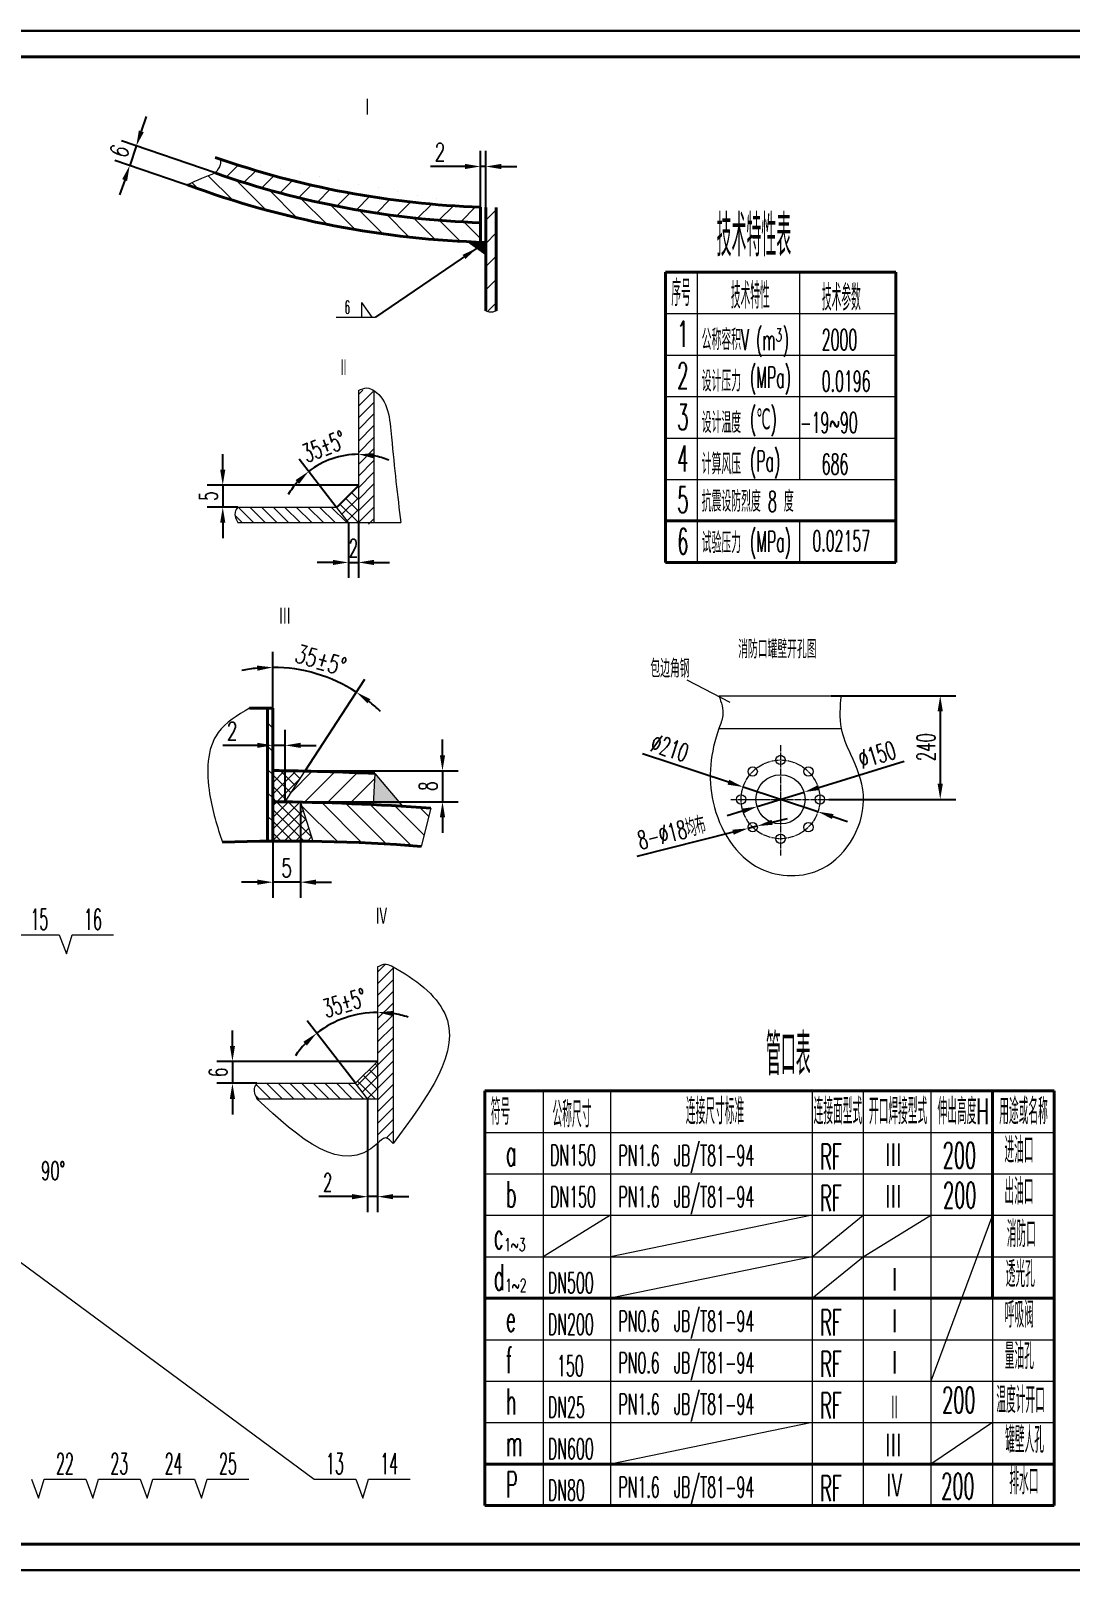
# Model space of a CAD drawing. Header units: millimetres. Extents: x 0 to 589, y 0 to 297.
# Drawn here: x 200.6 to 401.1, y 0 to 297 of the extents above; entities that cross this region are included whole.
import ezdxf
from ezdxf.enums import TextEntityAlignment as Align

# ---------------------------------------------------------------- set-up
doc = ezdxf.new("R2010")
doc.units = ezdxf.units.MM
doc.linetypes.add('CENTER', pattern=[1.5, 1.25, -0.1, 0.05, -0.1])
for name, color, linetype, lineweight in [('CEN', 3, 'CENTER', 15), ('CUT', 1, 'Continuous', 15), ('DIM', 4, 'Continuous', 18), ('PART', 7, 'Continuous', 40), ('尺寸线', 4, 'Continuous', 18), ('粗实线', 7, 'Continuous', 40)]:
    doc.layers.add(name, color=color, linetype=linetype, lineweight=lineweight)
doc.layers.add('TXT', color=1, linetype='Continuous')
doc.styles.add('HZ', font='romans.shx', dxfattribs={"width": 0.6, "bigfont": 'gbcbig.shx'})
doc.styles.add('ROMANS', font='romans', dxfattribs={"width": 0.7})
doc.styles.get("Standard").update_dxf_attribs({"font": 'txt', "bigfont": 'gbcbig.shx'})
doc.dimstyles.new('hz', dxfattribs={"dimtxt": 3.5, "dimasz": 3, "dimexe": 3, "dimexo": 0, "dimgap": 1, "dimtad": 1, "dimdec": 4, "dimzin": 0, "dimdsep": 46, "dimtxsty": 'ROMANS', "dimcen": 0, "dimadec": 0, "dimazin": 0, "dimtfac": 1, "dimtdec": 4, "dimtmove": 0, "dimatfit": 0, "dimfxl": 0, "dimtolj": 1, "dimtzin": 0, "dimarcsym": 0})

# ---------------------------------------------------------------- blocks, each defined once
blk = doc.blocks.new('*D1')
at = {"layer": 'Defpoints', "color": 0, "lineweight": 15}
for p in [(252.93, 173.64), (247.28, 166.29), (253.54, 154.22), (249.68, 148.27), (247.28, 140.77)]:
    blk.add_point(p, dxfattribs=at)
at = {"layer": 'DIM', "color": 0, "lineweight": -2}
for p, q in [((247.28, 166.29), (247.28, 177.18)), ((253.54, 154.22), (265.04, 171.92))]:
    blk.add_line(p, q, dxfattribs=at)
for start, end in [(95.8075, 101.6149), (56.9988, 90), (45.3839, 51.1913)]:
    blk.add_arc((247.28, 144.57), 29.61, start, end, dxfattribs=at)
at = {"layer": 'DIM', "color": 0, "lineweight": 15}
for points in [[(244.25, 174.53), (244.3, 173.53), (247.28, 174.18)], [(265.54, 167.24), (266.13, 168.05), (263.4, 169.41)]]:
    blk.add_solid(points, dxfattribs=at)
at = {"layer": 'DIM', "color": 0, "lineweight": 15, "insert": (256.55, 175.58), "char_height": 3.5, "attachment_point": 5, "rotation": 343.341, "style": 'ROMANS'}
blk.add_mtext('\\A1;35%%P5%%d', dxfattribs=at)
blk = doc.blocks.new('*D2')
at = {"layer": 'Defpoints', "color": 0, "lineweight": 15}
for p in [(247.28, 159.14), (247.28, 148.27), (249.68, 148.27)]:
    blk.add_point(p, dxfattribs=at)
at = {"layer": 'DIM', "color": 0, "lineweight": -2}
for p, q in [((247.28, 148.27), (247.28, 162.14)), ((249.68, 148.27), (249.68, 162.14)), ((244.28, 159.14), (237.64, 159.14)), ((249.68, 159.14), (247.28, 159.14)), ((252.68, 159.14), (255.68, 159.14))]:
    blk.add_line(p, q, dxfattribs=at)
at = {"layer": 'DIM', "color": 0, "lineweight": 15}
for points in [[(244.28, 159.64), (244.28, 158.64), (247.28, 159.14)], [(252.68, 159.64), (252.68, 158.64), (249.68, 159.14)]]:
    blk.add_solid(points, dxfattribs=at)
at = {"layer": 'DIM', "color": 0, "lineweight": 15, "insert": (239.46, 161.89), "char_height": 3.5, "attachment_point": 5, "style": 'ROMANS'}
blk.add_mtext('\\A1;2', dxfattribs=at)
blk = doc.blocks.new('*D3')
at = {"layer": 'Defpoints', "color": 0, "lineweight": 15}
for p in [(252.64, 148.19), (247.28, 140.77), (247.28, 132.74)]:
    blk.add_point(p, dxfattribs=at)
at = {"layer": 'DIM', "color": 0, "lineweight": -2}
for p, q in [((252.64, 148.19), (252.64, 129.74)), ((247.28, 140.77), (247.28, 129.74)), ((244.28, 132.74), (241.28, 132.74)), ((252.64, 132.74), (247.28, 132.74)), ((255.64, 132.74), (258.64, 132.74))]:
    blk.add_line(p, q, dxfattribs=at)
at = {"layer": 'DIM', "color": 0, "lineweight": 15}
for points in [[(244.28, 133.24), (244.28, 132.24), (247.28, 132.74)], [(255.64, 133.24), (255.64, 132.24), (252.64, 132.74)]]:
    blk.add_solid(points, dxfattribs=at)
at = {"layer": 'DIM', "color": 0, "lineweight": 15, "insert": (249.96, 135.49), "char_height": 3.5, "attachment_point": 5, "style": 'ROMANS'}
blk.add_mtext('\\A1;5', dxfattribs=at)
blk = doc.blocks.new('*D4')
at = {"layer": 'Defpoints', "color": 0, "lineweight": 15}
for p in [(288.37, 270.82), (287.37, 262.97), (288.37, 262.97)]:
    blk.add_point(p, dxfattribs=at)
at = {"layer": 'DIM', "color": 0, "lineweight": -2}
for p, q in [((287.37, 262.97), (287.37, 273.82)), ((288.37, 262.97), (288.37, 273.82)), ((284.37, 270.82), (277.74, 270.82)), ((288.37, 270.82), (287.37, 270.82)), ((291.37, 270.82), (294.37, 270.82))]:
    blk.add_line(p, q, dxfattribs=at)
at = {"layer": 'DIM', "color": 0, "lineweight": 15}
for points in [[(284.37, 271.32), (284.37, 270.32), (287.37, 270.82)], [(291.37, 271.32), (291.37, 270.32), (288.37, 270.82)]]:
    blk.add_solid(points, dxfattribs=at)
at = {"layer": 'DIM', "color": 0, "lineweight": 15, "insert": (279.55, 273.57), "char_height": 3.5, "attachment_point": 5, "style": 'ROMANS'}
blk.add_mtext('\\A1;2', dxfattribs=at)
blk = doc.blocks.new('*D5')
at = {"layer": 'Defpoints', "color": 0, "lineweight": 15}
for p in [(219.69, 271.03), (236.17, 269.57), (234.89, 265.83)]:
    blk.add_point(p, dxfattribs=at)
at = {"layer": 'DIM', "color": 0, "lineweight": -2}
for p, q in [((221.94, 277.61), (222.91, 280.45)), ((236.17, 269.57), (218.13, 275.74)), ((220.96, 274.77), (219.69, 271.03)), ((234.89, 265.83), (216.85, 272)), ((218.72, 268.2), (217.75, 265.36))]:
    blk.add_line(p, q, dxfattribs=at)
at = {"layer": 'DIM', "color": 0, "lineweight": 15}
for points in [[(221.46, 277.77), (222.41, 277.44), (220.96, 274.77)], [(218.24, 268.36), (219.19, 268.03), (219.69, 271.03)]]:
    blk.add_solid(points, dxfattribs=at)
at = {"layer": 'DIM', "color": 0, "lineweight": 15, "insert": (217.72, 273.79), "char_height": 3.5, "attachment_point": 5, "rotation": 71.1135, "style": 'ROMANS'}
blk.add_mtext('\\A1;6', dxfattribs=at)
blk = doc.blocks.new('*D6')
at = {"layer": 'Defpoints', "color": 0, "lineweight": 15}
for p in [(249.68, 154.24), (249.68, 148.27), (280.03, 148.27)]:
    blk.add_point(p, dxfattribs=at)
at = {"layer": 'DIM', "color": 0, "lineweight": -2}
for p, q in [((280.03, 157.24), (280.03, 160.24)), ((249.68, 154.24), (283.03, 154.24)), ((280.03, 154.24), (280.03, 148.27)), ((249.68, 148.27), (283.03, 148.27)), ((280.03, 145.27), (280.03, 142.27))]:
    blk.add_line(p, q, dxfattribs=at)
at = {"layer": 'DIM', "color": 0, "lineweight": 15}
for points in [[(279.53, 157.24), (280.53, 157.24), (280.03, 154.24)], [(279.53, 145.27), (280.53, 145.27), (280.03, 148.27)]]:
    blk.add_solid(points, dxfattribs=at)
at = {"layer": 'DIM', "color": 0, "lineweight": 15, "insert": (277.28, 151.26), "char_height": 3.5, "attachment_point": 5, "rotation": 90, "style": 'HZ'}
blk.add_mtext('\\A1;8', dxfattribs=at)
blk = doc.blocks.new('*D7')
at = {"layer": 'Defpoints', "color": 0, "lineweight": 15}
for p in [(261.88, 202.11), (263.81, 202.11), (263.81, 194.43)]:
    blk.add_point(p, dxfattribs=at)
at = {"layer": 'DIM', "color": 0, "lineweight": -2}
for p, q in [((261.88, 202.11), (261.88, 191.43)), ((263.81, 202.11), (263.81, 191.43)), ((258.88, 194.43), (255.88, 194.43)), ((261.88, 194.43), (263.81, 194.43)), ((266.81, 194.43), (269.81, 194.43))]:
    blk.add_line(p, q, dxfattribs=at)
at = {"layer": 'DIM', "color": 0, "lineweight": 15}
for points in [[(258.88, 194.93), (258.88, 193.93), (261.88, 194.43)], [(266.81, 194.93), (266.81, 193.93), (263.81, 194.43)]]:
    blk.add_solid(points, dxfattribs=at)
at = {"layer": 'DIM', "color": 0, "lineweight": 15, "insert": (262.85, 197.18), "char_height": 3.5, "attachment_point": 5, "style": 'HZ'}
blk.add_mtext('\\A1;2', dxfattribs=at)
blk = doc.blocks.new('*D8')
at = {"layer": 'Defpoints', "color": 0, "lineweight": 15}
for p in [(263.81, 209.31), (237.64, 205.11), (240.55, 205.11)]:
    blk.add_point(p, dxfattribs=at)
at = {"layer": 'DIM', "color": 0, "lineweight": -2}
for p, q in [((237.64, 212.31), (237.64, 215.31)), ((263.81, 209.31), (234.64, 209.31)), ((237.64, 209.31), (237.64, 205.11)), ((240.55, 205.11), (234.64, 205.11)), ((237.64, 202.11), (237.64, 199.11))]:
    blk.add_line(p, q, dxfattribs=at)
at = {"layer": 'DIM', "color": 0, "lineweight": 15}
for points in [[(237.14, 212.31), (238.14, 212.31), (237.64, 209.31)], [(237.14, 202.11), (238.14, 202.11), (237.64, 205.11)]]:
    blk.add_solid(points, dxfattribs=at)
at = {"layer": 'DIM', "color": 0, "lineweight": 15, "insert": (234.89, 207.21), "char_height": 3.5, "attachment_point": 5, "rotation": 90, "style": 'HZ'}
blk.add_mtext('\\A1;5', dxfattribs=at)
blk = doc.blocks.new('*D9')
at = {"layer": 'Defpoints', "color": 0, "lineweight": 15}
for p in [(263.81, 227.59), (260.4, 214.91), (259.55, 205.11), (261.88, 202.11), (263.81, 202.11)]:
    blk.add_point(p, dxfattribs=at)
at = {"layer": 'DIM', "color": 0, "lineweight": -2}
blk.add_line((259.55, 205.11), (252.37, 214.37), dxfattribs=at)
for start, end in [(90, 127.8042), (68.0289, 79.0145), (138.7898, 149.7753)]:
    blk.add_arc((263.81, 199.62), 15.67, start, end, dxfattribs=at)
at = {"layer": 'DIM', "color": 0, "lineweight": 15}
for points in [[(266.75, 214.51), (266.85, 215.5), (263.81, 215.29)], [(251.68, 210.31), (252.37, 209.58), (254.21, 212)]]:
    blk.add_solid(points, dxfattribs=at)
at = {"layer": 'DIM', "color": 0, "lineweight": 15, "insert": (257.16, 216.8), "char_height": 3.5, "attachment_point": 5, "rotation": 21.1768, "style": 'HZ'}
blk.add_mtext('\\A1;35%%P5%%D', dxfattribs=at)
blk = doc.blocks.new('*D10')
at = {"layer": 'Defpoints', "color": 0, "lineweight": 15}
for p in [(265.58, 90.94), (267.51, 82.33), (267.51, 72.07)]:
    blk.add_point(p, dxfattribs=at)
at = {"layer": 'DIM', "color": 0, "lineweight": -2}
for p, q in [((265.58, 90.94), (265.58, 69.07)), ((267.51, 82.33), (267.51, 69.07)), ((262.58, 72.07), (256.18, 72.07)), ((267.51, 72.07), (265.58, 72.07)), ((270.51, 72.07), (273.51, 72.07))]:
    blk.add_line(p, q, dxfattribs=at)
at = {"layer": 'DIM', "color": 0, "lineweight": 15}
for points in [[(262.58, 72.57), (262.58, 71.57), (265.58, 72.07)], [(270.51, 72.57), (270.51, 71.57), (267.51, 72.07)]]:
    blk.add_solid(points, dxfattribs=at)
at = {"layer": 'DIM', "color": 0, "lineweight": 15, "insert": (257.88, 74.82), "char_height": 3.5, "attachment_point": 5, "style": 'HZ'}
blk.add_mtext('\\A1;2', dxfattribs=at)
blk = doc.blocks.new('*D11')
at = {"layer": 'Defpoints', "color": 0, "lineweight": 15}
for p in [(267.51, 98.15), (239.51, 93.94), (244.24, 93.94)]:
    blk.add_point(p, dxfattribs=at)
at = {"layer": 'DIM', "color": 0, "lineweight": -2}
for p, q in [((239.51, 101.15), (239.51, 104.15)), ((267.51, 98.15), (236.51, 98.15)), ((239.51, 98.15), (239.51, 93.94)), ((244.24, 93.94), (236.51, 93.94)), ((239.51, 90.94), (239.51, 87.94))]:
    blk.add_line(p, q, dxfattribs=at)
at = {"layer": 'DIM', "color": 0, "lineweight": 15}
for points in [[(239.01, 101.15), (240.01, 101.15), (239.51, 98.15)], [(239.01, 90.94), (240.01, 90.94), (239.51, 93.94)]]:
    blk.add_solid(points, dxfattribs=at)
at = {"layer": 'DIM', "color": 0, "lineweight": 15, "insert": (236.76, 96.05), "char_height": 3.5, "attachment_point": 5, "rotation": 90, "style": 'HZ'}
blk.add_mtext('\\A1;6', dxfattribs=at)
blk = doc.blocks.new('*D12')
at = {"layer": 'Defpoints', "color": 0, "lineweight": 15}
for p in [(267.51, 116.42), (259.34, 105.81), (263.25, 93.94), (265.58, 90.94), (267.51, 82.33)]:
    blk.add_point(p, dxfattribs=at)
at = {"layer": 'DIM', "color": 0, "lineweight": -2}
blk.add_line((263.25, 93.94), (253.91, 105.98), dxfattribs=at)
for start, end in [(90, 127.8042), (72.0569, 81.0284), (136.7758, 145.7473)]:
    blk.add_arc((267.51, 88.45), 19.18, start, end, dxfattribs=at)
at = {"layer": 'DIM', "color": 0, "lineweight": 15}
for points in [[(270.46, 106.9), (270.54, 107.9), (267.51, 107.63)], [(253.2, 101.96), (253.87, 101.22), (255.75, 103.61)]]:
    blk.add_solid(points, dxfattribs=at)
at = {"layer": 'DIM', "color": 0, "lineweight": 15, "insert": (261.13, 109.44), "char_height": 3.5, "attachment_point": 5, "rotation": 16.8937, "style": 'HZ'}
blk.add_mtext('\\A1;35%%P5%%D', dxfattribs=at)
blk = doc.blocks.new('*D13')
at = {"layer": 'Defpoints', "color": 0, "lineweight": 15}
for p in [(338.03, 151.1), (352.46, 146.34)]:
    blk.add_point(p, dxfattribs=at)
at = {"layer": 'DIM', "color": 0, "lineweight": -2}
for p, q in [((335.18, 152.04), (318.6, 157.5)), ((352.46, 146.34), (338.03, 151.1)), ((355.31, 145.4), (358.16, 144.46))]:
    blk.add_line(p, q, dxfattribs=at)
at = {"layer": 'DIM', "color": 0, "lineweight": 15}
for points in [[(335.33, 152.51), (335.02, 151.56), (338.03, 151.1)], [(355.47, 145.88), (355.16, 144.93), (352.46, 146.34)]]:
    blk.add_solid(points, dxfattribs=at)
at = {"layer": 'DIM', "color": 0, "lineweight": 15, "insert": (323.87, 158.66), "char_height": 3.5, "attachment_point": 5, "rotation": 341.7629, "style": 'HZ'}
blk.add_mtext('\\A1;%%C210', dxfattribs=at)
blk = doc.blocks.new('*D14')
at = {"layer": 'Defpoints', "color": 0, "lineweight": 15}
for p in [(339, 143.12), (340.74, 143.56)]:
    blk.add_point(p, dxfattribs=at)
at = {"layer": 'DIM', "color": 0, "lineweight": -2}
for p, q in [((340.74, 143.56), (339, 143.12)), ((343.65, 144.3), (346.56, 145.04)), ((336.09, 142.39), (317.55, 137.7))]:
    blk.add_line(p, q, dxfattribs=at)
at = {"layer": 'DIM', "color": 0, "lineweight": 15}
for points in [[(335.97, 142.87), (336.21, 141.9), (339, 143.12)], [(343.53, 144.78), (343.77, 143.82), (340.74, 143.56)]]:
    blk.add_solid(points, dxfattribs=at)
at = {"layer": 'DIM', "color": 0, "lineweight": 15, "insert": (324.25, 142.35), "char_height": 3.5, "attachment_point": 5, "rotation": 14.1851, "style": 'HZ'}
blk.add_mtext('\\A1;8-%%C18均布', dxfattribs=at)
blk = doc.blocks.new('*D26')
at = {"layer": 'Defpoints', "color": 0, "lineweight": 15}
for p in [(349.78, 150.12), (340.71, 147.32)]:
    blk.add_point(p, dxfattribs=at)
at = {"layer": 'DIM', "color": 0, "lineweight": -2}
for p, q in [((352.65, 151), (369.12, 156.09)), ((340.71, 147.32), (349.78, 150.12)), ((337.84, 146.43), (334.97, 145.55))]:
    blk.add_line(p, q, dxfattribs=at)
at = {"layer": 'DIM', "color": 0, "lineweight": 15}
for points in [[(352.5, 151.48), (352.8, 150.53), (349.78, 150.12)], [(337.69, 146.91), (337.99, 145.95), (340.71, 147.32)]]:
    blk.add_solid(points, dxfattribs=at)
at = {"layer": 'DIM', "color": 0, "lineweight": 15, "insert": (363.86, 157.34), "char_height": 3.5, "attachment_point": 5, "rotation": 17.1573, "style": 'HZ'}
blk.add_mtext('\\A1;%%C150', dxfattribs=at)
blk = doc.blocks.new('*D27')
at = {"layer": 'Defpoints', "color": 0, "lineweight": 15}
for p in [(355.04, 168.72), (354.55, 148.72), (376.05, 148.72)]:
    blk.add_point(p, dxfattribs=at)
at = {"layer": 'DIM', "color": 0, "lineweight": -2}
for p, q in [((355.04, 168.72), (379.05, 168.72)), ((376.05, 165.72), (376.05, 151.72)), ((354.55, 148.72), (379.05, 148.72))]:
    blk.add_line(p, q, dxfattribs=at)
at = {"layer": 'DIM', "color": 0, "lineweight": 15}
for points in [[(375.55, 165.72), (376.55, 165.72), (376.05, 168.72)], [(375.55, 151.72), (376.55, 151.72), (376.05, 148.72)]]:
    blk.add_solid(points, dxfattribs=at)
at = {"layer": 'DIM', "color": 0, "lineweight": 15, "insert": (373.3, 158.79), "char_height": 3.5, "attachment_point": 5, "rotation": 90, "style": 'HZ'}
blk.add_mtext('\\A1;240', dxfattribs=at)

msp = doc.modelspace()

# ---------------------------------------------------------------- hatches: boundary and pattern name
at = {"layer": 'CUT', "lineweight": 15}
h = msp.add_hatch(dxfattribs=at)
h.set_pattern_fill('ANSI37', color=256, scale=0.5, angle=90, style=0)
h.set_pattern_definition([(135, (-1544.7382, 560.3433), (-1.122532, -1.122532), []), (225, (-1544.7382, 560.3433), (1.122532, -1.122532), [])])
h.paths.add_polyline_path([(263.81404, 209.3147), (259.55459, 205.1104), (261.88198, 202.1104), (263.81404, 202.1104)])
h = msp.add_hatch(dxfattribs=at)
h.set_pattern_fill('ANSI31', color=256, scale=0.5, angle=90, style=0)
h.set_pattern_definition([(135, (-1544.7382, 560.3433), (-1.122532, -1.122532), [])])
edge = h.paths.add_edge_path()
edge.add_spline(control_points=[(240.54922, 205.1104), (240.32062, 204.77924), (239.68022, 203.85156), (240.20912, 202.79184), (240.54922, 202.1104)], knot_values=[0, 0, 0, 0, 1.144048068, 3.204901575, 3.204901575, 3.204901575, 3.204901575], degree=3, periodic=0)
edge.add_line((240.54922, 202.1104), (261.88198, 202.1104))
edge.add_line((261.88198, 202.1104), (259.55459, 205.1104))
edge.add_line((259.55459, 205.1104), (240.54922, 205.1104))
h = msp.add_hatch(dxfattribs=at)
h.set_pattern_fill('ANSI31', color=256, style=0)
h.set_pattern_definition([(45, (-1583.664, 497.7843), (-2.245064, 2.245064), [])])
h.paths.add_polyline_path([(253.50999, 154.17351), (249.65784, 148.242, -0.008816129), (266.66305, 147.70118), (266.95948, 153.69385, 0.006887756)])
h = msp.add_hatch(dxfattribs=at)
h.set_pattern_fill('ANSI31', color=256, angle=90, style=0)
h.set_pattern_definition([(135, (-1583.664, 497.7843), (-2.245064, -2.245064), [])])
h.paths.add_polyline_path([(252.64083, 148.19053), (255.03201, 140.64244, -0.016128267), (275.93554, 139.635), (277.80677, 147.02063, 0.013055656)])
h = msp.add_hatch(dxfattribs=at)
h.set_pattern_fill('ANSI37', color=256, scale=0.5, style=0)
h.set_pattern_definition([(45, (-1465.784, 505.9312), (-1.122532, 1.122532), []), (135, (-1465.784, 505.9312), (-1.122532, -1.122532), [])])
h.paths.add_polyline_path([(263.24786, 93.94392), (265.57526, 90.94392), (267.50732, 90.94392), (267.50732, 98.14822)])
h = msp.add_hatch(dxfattribs=at)
h.set_pattern_fill('ANSI31', color=256, scale=0.5, angle=90, style=0)
h.set_pattern_definition([(135, (-1465.784, 505.9312), (-1.122532, -1.122532), [])])
edge = h.paths.add_edge_path()
edge.add_spline(control_points=[(244.2425, 93.94392), (244.01389, 93.61277), (243.37349, 92.68508), (243.9024, 91.62536), (244.2425, 90.94392)], knot_values=[0, 0, 0, 0, 1.144048068, 3.204901575, 3.204901575, 3.204901575, 3.204901575], degree=3, periodic=0)
edge.add_line((244.2425, 90.94392), (265.57526, 90.94392))
edge.add_line((265.57526, 90.94392), (263.24786, 93.94392))
edge.add_line((263.24786, 93.94392), (244.2425, 93.94392))
at = {"layer": 'DIM', "lineweight": 15}
h = msp.add_hatch(dxfattribs=at)
h.set_pattern_fill('ANSI31', color=256, style=0)
h.set_pattern_definition([(45, (-1914.0738, -460.2178), (-2.245064, 2.245064), [])])
edge = h.paths.add_edge_path()
edge.add_line((287.36931, 259.96915), (287.36931, 262.971))
edge.add_arc((293.41349, 433.58138), 170.71741, 250.7605917, 267.9710423, ccw=False)
edge.add_spline(control_points=[(237.15936, 272.39854), (237.20179, 271.97686), (237.30928, 270.90883), (236.60003, 270.07233), (236.17081, 269.56609)], knot_values=[0, 0, 0, 0, 1.228949104, 3.112680105, 3.112680105, 3.112680105, 3.112680105], degree=3, periodic=0)
edge.add_arc((293.41349, 433.58138), 173.71741, 250.7605917, 268.0060955)
h.paths.add_polyline_path([(288.36931, 242.96457), (290.36931, 242.96457), (290.36931, 262.89111, -0.002929664), (288.36931, 262.9385)])
h = msp.add_hatch(dxfattribs=at)
h.set_pattern_fill('ANSI31', color=256, angle=90, style=0)
h.set_pattern_definition([(135, (-1914.0738, -460.2178), (-2.245064, -2.245064), [])])
edge = h.paths.add_edge_path()
edge.add_spline(control_points=[(236.17081, 269.56609), (234.39978, 268.85237), (232.62875, 268.13864), (230.84904, 267.2691)], knot_values=[0, 0, 0, 0, 5.796319698, 5.796319698, 5.796319698, 5.796319698], degree=3, periodic=0)
edge.add_arc((293.31567, 436.60073), 180.48623, 249.7509272, 268.1119745)
edge.add_line((287.36931, 256.21248), (287.36931, 259.96915))
edge.add_arc((293.41349, 433.58138), 173.71741, 250.7605917, 268.0060955, ccw=False)
msp.add_hatch(color=256, dxfattribs=at).paths.add_polyline_path([(288.36931, 256.18229, -0.004727969), (284.95838, 256.30809), (288.36931, 253.82016)])
h = msp.add_hatch(dxfattribs=at)
h.set_pattern_fill('ANSI31', color=256, angle=-90, style=0)
h.set_pattern_definition([(315, (-62.8943, 3633.6814), (2.245064, 2.245064), [])])
h.paths.add_polyline_path([(246.27554, 140.77784, -0.000526334), (247.27554, 140.76953), (247.27554, 166.29037), (246.27554, 166.29037)])
h = msp.add_hatch(dxfattribs=at)
h.set_pattern_fill('ANSI37', color=256, scale=0.5, angle=-90, style=0)
h.set_pattern_definition([(315, (-62.8943, 3633.6814), (1.122532, 1.122532), []), (45, (-62.8943, 3633.6814), (-1.122532, 1.122532), [])])
h.paths.add_polyline_path([(253.50999, 154.17351, 0.003191021), (247.27554, 154.2701), (247.27554, 148.26985, -0.001234437), (249.65784, 148.242)])
h.paths.add_polyline_path([(252.64083, 148.19053, 0.002780265), (247.27554, 148.26985), (247.27554, 140.76953, -0.004084548), (255.03486, 140.63343)])
at = {"layer": 'PART', "lineweight": 15}
msp.add_hatch(color=256, dxfattribs=at).paths.add_polyline_path([(266.66305, 147.70118, -0.002948908), (272.34569, 147.38648), (266.95948, 153.69385)])

# ---------------------------------------------------------------- linework, layer by layer
at = {"layer": 'CEN', "lineweight": 15}
for p, q in [((345.2446, 159.20696), (345.2446, 137.89472)), ((335.65822, 148.7182), (354.55272, 148.7182))]:
    msp.add_line(p, q, dxfattribs=at)
msp.add_circle((345.2446, 148.7182), 7.6, dxfattribs=at)
at = {"layer": 'CUT', "lineweight": 15}
for p, q in [((263.81404, 226.8061), (264.67816, 227.67022)), ((263.81404, 224.56104), (266.63983, 227.38682)), ((263.81404, 222.31598), (266.81404, 225.31598)), ((263.81404, 220.07091), (266.81404, 223.07091)), ((263.81404, 217.82585), (266.81404, 220.82585)), ((263.81404, 215.58078), (266.81404, 218.58078)), ((263.81404, 213.33572), (266.81404, 216.33572)), ((263.81404, 211.09066), (266.81404, 214.09066)), ((263.81404, 208.84559), (266.81404, 211.84559)), ((263.81404, 206.60053), (266.81404, 209.60053)), ((263.81404, 204.35546), (266.81404, 207.35546)), ((263.81404, 202.1104), (266.81404, 205.1104)), ((265.7608, 201.81209), (266.81404, 202.86534)), ((277.80677, 147.02063), (275.93554, 139.635)), ((206.10663, 122.57767), (207.50986, 118.93906)), ((207.50986, 118.93906), (208.58883, 122.57767)), ((267.50732, 115.39187), (269.04725, 116.9318)), ((267.50732, 113.14681), (270.50732, 116.14681)), ((267.50732, 110.90174), (270.50732, 113.90174)), ((267.50732, 108.65668), (270.50732, 111.65668)), ((267.50732, 106.41162), (270.50732, 109.41162)), ((267.50732, 104.16655), (270.50732, 107.16655)), ((267.50732, 101.92149), (270.50732, 104.92149)), ((267.50732, 99.67642), (270.50732, 102.67642)), ((267.50732, 97.43136), (270.50732, 100.43136)), ((267.50732, 95.1863), (270.50732, 98.1863)), ((267.50732, 92.94123), (270.50732, 95.94123)), ((267.50732, 90.69617), (270.50732, 93.69617)), ((267.50732, 88.4511), (270.50732, 91.4511)), ((267.50732, 86.20604), (270.50732, 89.20604)), ((267.50732, 83.96098), (270.50732, 86.96098)), ((269.17285, 83.38144), (270.50732, 84.71591)), ((270.43948, 82.40301), (270.50732, 82.47085)), ((180.58413, 72.72248), (255.29261, 17.55205)), ((200.71964, 17.55205), (202.12287, 13.91344)), ((202.12287, 13.91344), (203.20184, 17.55205)), ((211.20184, 17.55205), (212.60507, 13.91344)), ((212.60507, 13.91344), (213.68404, 17.55205)), ((221.68404, 17.55205), (223.08727, 13.91344)), ((223.08727, 13.91344), (224.16624, 17.55205)), ((232.16624, 17.55205), (233.56948, 13.91344)), ((233.56948, 13.91344), (234.64845, 17.55205)), ((263.29261, 17.55205), (264.69585, 13.91344)), ((264.69585, 13.91344), (265.77482, 17.55205))]:
    msp.add_line(p, q, dxfattribs=at)
at = {"layer": 'CUT', "lineweight": 40}
msp.add_line((242.82554, 166.29037), (247.22554, 166.29037), dxfattribs=at)
at = {"layer": 'CUT', "lineweight": 15}
for points in [[(288.36931, 242.96457), (289.25365, 242.75111), (290.36931, 242.96457)], [(263.81404, 227.59102), (265.46144, 228.09607), (266.81404, 227.59102), (270.19617, 218.58114), (271.9803, 202.1104)], [(240.54922, 205.1104), (240.01241, 204.10011), (240.54922, 202.1104)], [(242.82554, 166.29037), (236.73162, 161.59437), (235.10653, 149.78424), (237.56346, 140.44996)], [(267.50732, 116.42454), (269.15472, 116.9296), (270.50732, 116.42454), (280.46909, 107.41466), (270.50732, 82.32802)], [(244.2425, 93.94392), (243.70569, 92.93363), (244.2425, 90.94392)], [(270.50732, 82.32802), (269.06561, 83.39094), (267.50732, 82.32802), (244.2425, 90.94392)]]:
    msp.add_spline(points, degree=3, dxfattribs=at)
at = {"layer": 'DIM', "lineweight": 30}
for p, q in [((0, 297), (589.19884, 297)), ((0, 0), (589.19884, 0))]:
    msp.add_line(p, q, dxfattribs=at)
at = {"layer": 'DIM', "lineweight": 15}
for p, q in [((284.95838, 256.30809), (288.36931, 253.82016)), ((348.91234, 202.43472), (348.91234, 194.43472)), ((335.50817, 167.38435), (327.24939, 171.73759)), ((249.67593, 148.26985), (253.53993, 154.21962)), ((252.64083, 148.19053), (255.03486, 140.63343)), ((312.43209, 68.46744), (299.47512, 60.46744)), ((351.36737, 68.46744), (312.43209, 60.46744)), ((351.36737, 60.46744), (361.21071, 68.46744)), ((361.21071, 60.46744), (374.25473, 68.46744)), ((386.15688, 68.46744), (374.25473, 36.46744)), ((351.36737, 60.46744), (312.43209, 52.46744)), ((351.36737, 52.46744), (361.21071, 60.46744)), ((351.36737, 28.46744), (312.43209, 20.46744)), ((386.15688, 28.46744), (374.25473, 20.46744))]:
    msp.add_line(p, q, dxfattribs=at)
at = {"layer": 'DIM', "lineweight": 18}
for p, q in [((329.13527, 250.43472), (329.13527, 194.43472)), ((348.91234, 250.43472), (348.91234, 210.43472)), ((323.06644, 242.43472), (367.45862, 242.43472)), ((323.06644, 234.43472), (367.45862, 234.43472)), ((323.06644, 226.43472), (367.45862, 226.43472)), ((323.06644, 218.43472), (367.45862, 218.43472)), ((323.06644, 210.43472), (367.45862, 210.43472)), ((299.47512, 92.46744), (299.47512, 12.46744)), ((312.43209, 92.46744), (312.43209, 12.46744)), ((351.36737, 92.46744), (351.36737, 12.46744)), ((361.21071, 92.46744), (361.21071, 12.46744)), ((374.25473, 92.46744), (374.25473, 12.46744)), ((386.15688, 92.46744), (386.15688, 12.46744)), ((288.23071, 84.46744), (398.05903, 84.46744)), ((288.23071, 76.46744), (398.05903, 76.46744)), ((288.23071, 68.46744), (398.05903, 68.46744)), ((288.23071, 60.46744), (398.05903, 60.46744)), ((288.23071, 52.46744), (386.15688, 52.46744)), ((288.23071, 44.46744), (398.05903, 44.46744)), ((288.23071, 36.46744), (398.05903, 36.46744)), ((288.23071, 28.46744), (398.05903, 28.46744)), ((288.23071, 20.46744), (386.15688, 20.46744)), ((288.23071, 12.46744), (386.15688, 12.46744))]:
    msp.add_line(p, q, dxfattribs=at)
at = {"layer": 'DIM', "lineweight": 40}
for p, q in [((323.06644, 202.43472), (367.45862, 202.43472)), ((288.23071, 52.46744), (398.05903, 52.46744)), ((288.23071, 20.46744), (398.05903, 20.46744))]:
    msp.add_line(p, q, dxfattribs=at)
at = {"layer": 'DIM', "lineweight": 15}
for points in [[(237.15936, 272.39854), (237.15936, 271.16959), (236.17081, 269.56609)], [(333.37429, 168.7182), (334.10377, 164.87569), (333.37429, 162.4182), (332.25308, 148.15902), (341.31973, 135.37792), (353.30067, 135.37792), (361.23399, 149.6151), (358.80542, 157.38083), (356.98212, 162.4182), (356.98212, 168.7182)]]:
    msp.add_spline(points, degree=3, dxfattribs=at)
msp.add_open_spline([(236.17081, 269.56609), (234.39978, 268.85237), (232.62875, 268.13864), (230.84904, 267.2691)], degree=3, dxfattribs=at)
at = {"layer": 'PART', "lineweight": 40}
for p, q in [((25, 292), (584.19884, 292)), ((287.36931, 262.971), (287.36931, 256.21248)), ((288.36931, 262.9385), (288.36931, 242.96457)), ((290.36931, 262.9385), (290.36931, 242.96457)), ((323.06644, 250.43472), (367.45862, 250.43472)), ((323.06644, 250.43472), (323.06644, 194.43472)), ((367.45862, 250.43472), (367.45862, 194.43472)), ((323.06644, 194.43472), (367.45862, 194.43472)), ((288.23071, 92.46744), (398.05903, 92.46744)), ((288.23071, 92.46744), (288.23071, 12.46744)), ((386.15688, 92.46744), (386.15688, 52.46744)), ((398.05903, 92.46744), (398.05903, 12.46744)), ((288.23071, 12.46744), (398.05903, 12.46744)), ((25, 5), (404.19884, 5))]:
    msp.add_line(p, q, dxfattribs=at)
at = {"layer": 'PART', "lineweight": 15}
for p, q in [((263.81404, 227.59102), (263.81404, 202.1104)), ((266.81404, 227.59102), (266.81404, 202.1104)), ((259.55459, 205.1104), (263.81404, 209.3147)), ((240.54922, 205.1104), (259.55459, 205.1104)), ((261.88198, 202.1104), (259.55459, 205.1104)), ((240.54922, 202.1104), (271.9803, 202.1104)), ((333.37429, 168.7182), (356.98212, 168.7182)), ((333.37429, 162.4182), (356.98212, 162.4182)), ((266.95948, 153.69385), (266.66305, 147.70118)), ((266.95948, 153.69385), (272.34569, 147.38648)), ((267.50732, 116.42454), (267.50732, 82.32802)), ((270.50732, 116.42454), (270.50732, 82.32802)), ((263.24786, 93.94392), (267.50732, 98.14822)), ((244.2425, 93.94392), (263.24786, 93.94392)), ((265.57526, 90.94392), (263.24786, 93.94392)), ((244.2425, 90.94392), (267.50732, 90.94392))]:
    msp.add_line(p, q, dxfattribs=at)
for centre, radius in [((339.87059, 154.09221), 0.9), ((345.2446, 156.3182), 0.9), ((350.61861, 154.09221), 0.9), ((345.2446, 148.7182), 4.75), ((337.6446, 148.7182), 0.9), ((352.8446, 148.7182), 0.9), ((339.87059, 143.34419), 0.9), ((350.61861, 143.34419), 0.9), ((345.2446, 141.1182), 0.9)]:
    msp.add_circle(centre, radius, dxfattribs=at)
at = {"layer": 'PART', "lineweight": 40}
for centre, radius, start, end in [((293.41349, 436.58323), 173.71741, 250.7605917, 268.0060955), ((293.41349, 433.58138), 173.71741, 250.7605917, 268.0060955), ((293.31567, 436.60073), 180.48623, 249.7509272, 268.4295719), ((242.82554, -334.20963), 488.5, 87.1681975, 89.4780558), ((242.82554, -334.20963), 482.5, 85.8424109, 89.4715651), ((249.87169, -183.79704), 324.48052, 85.3927618, 92.1738712)]:
    msp.add_arc(centre, radius, start, end, dxfattribs=at)
at = {"layer": '尺寸线'}
for p, q in [((264.3768, 244.56937), (264.3768, 241.72813)), ((264.3768, 244.56937), (266.41472, 241.72813)), ((259.54369, 241.72813), (267.09202, 241.72813))]:
    msp.add_line(p, q, dxfattribs=at)
at = {"layer": '尺寸线', "lineweight": 15}
for p, q in [((198.10663, 122.57767), (206.10663, 122.57767)), ((208.58883, 122.57767), (216.58883, 122.57767)), ((203.20184, 17.55205), (211.20184, 17.55205)), ((213.68404, 17.55205), (221.68404, 17.55205)), ((224.16624, 17.55205), (232.16624, 17.55205)), ((234.64845, 17.55205), (242.64845, 17.55205)), ((255.29261, 17.55205), (263.29261, 17.55205)), ((265.77482, 17.55205), (273.77482, 17.55205))]:
    msp.add_line(p, q, dxfattribs=at)
at = {"layer": '粗实线', "lineweight": 40}
for p, q in [((246.27554, 140.77784), (246.27554, 166.29037)), ((247.27554, 140.76953), (247.27554, 166.29037))]:
    msp.add_line(p, q, dxfattribs=at)

# ---------------------------------------------------------------- texts
at = {"layer": 'CUT', "lineweight": 15, "style": 'HZ', "width": 0.6}
for s, p in [('1~3', (291.91613, 61.55718)), ('1~2', (292.10374, 53.70637))]:
    msp.add_text(s, height=2.5, dxfattribs=at).set_placement(p)
at = {"layer": 'DIM', "lineweight": 15, "char_height": 3.5, "attachment_point": 1, "style": 'HZ'}
for s, insert, width in [('消防口罐壁开孔图', (337.07144, 179.44714), 24.7965131), ('包边角钢', (320.13843, 175.71556), 24.7965131), ('90%%D', (202.56714, 78.83211), 2.6936288)]:
    msp.add_mtext(s, dxfattribs=dict(at, insert=insert, width=width))
at = {"layer": 'TXT', "lineweight": -3, "width": 0.5}
for s, height, style, p in [('技术特性表', 8, 'HZ', (332.90931, 253.48136)), ('序号', 5, 'HZ', (324.18424, 243.90107)), ('技术特性', 5, 'HZ', (335.6567, 243.40529)), ('技术参数', 5, 'HZ', (353.22529, 243.01197)), ('6', 2.5, 'ROMANS', (261.14202, 242.42813)), ('1', 5, 'HZ', (325.33522, 235.99436)), ('公称容积V (m )', 4, 'HZ', (330.03634, 235.40529)), ('2000', 4, 'HZ', (353.18957, 235.40529)), ('2', 5, 'HZ', (325.33522, 227.99436)), ('设计压力', 4, 'HZ', (330.03634, 227.40529)), ('(MPa)', 4, 'HZ', (339.36074, 228.1354)), ('0.0196', 4, 'HZ', (353.18957, 227.40529)), ('3', 5, 'HZ', (325.33522, 219.99436)), ('设计温度', 4, 'HZ', (330.03634, 219.40529)), ('(℃)', 4, 'HZ', (339.36074, 220.1354)), ('-19~90', 4, 'HZ', (348.99992, 219.40529)), ('4', 5, 'HZ', (325.33522, 211.99436)), ('计算风压', 4, 'HZ', (330.03634, 211.40529)), ('(Pa)', 4, 'HZ', (339.36074, 211.98836)), ('686', 4, 'HZ', (353.18957, 211.40529)), ('5', 5, 'HZ', (325.33522, 203.99436)), ('抗震设防烈度 8 度', 4, 'HZ', (330.03634, 204.2087)), ('6', 5, 'HZ', (325.33522, 195.99436)), ('试验压力', 4, 'HZ', (330.03634, 196.2087)), ('(MPa)', 4, 'HZ', (339.36074, 196.4442)), ('0.02157', 4, 'HZ', (351.40218, 196.57768)), ('管口表', 8, 'HZ', (342.42249, 95.51408)), ('符号', 5, 'HZ', (289.34851, 85.93379)), ('公称尺寸', 5, 'HZ', (301.25749, 85.43801)), ('连接尺寸标准', 5, 'HZ', (326.97817, 86.02708)), ('连接面型式', 5, 'HZ', (351.62737, 86.02708)), ('开口焊接型式', 5, 'HZ', (362.30506, 86.02708)), ('伸出高度H', 5, 'HZ', (375.53714, 86.02708)), ('用途或名称', 5, 'HZ', (387.43929, 86.02708)), ('进油口', 5, 'HZ', (388.43497, 78.53585)), ('a', 5, 'HZ', (292.25515, 78.02708)), ('DN150', 4, 'HZ', (300.79467, 78.06038)), ('PN1.6  JB/T81-94', 4, 'HZ', (313.95663, 78.02708)), ('RF', 5, 'HZ', (352.869, 77.289)), ('200', 5, 'HZ', (376.53282, 77.54516)), ('b', 5, 'HZ', (292.25515, 70.02708)), ('PN1.6  JB/T81-94', 4, 'HZ', (313.95663, 70.02708)), ('RF', 5, 'HZ', (352.869, 69.289)), ('200', 5, 'HZ', (376.59648, 69.84729)), ('出油口', 5, 'HZ', (388.43497, 70.53585)), ('DN150', 4, 'HZ', (300.79467, 70.06038)), ('c', 5, 'HZ', (289.90749, 62.02708)), ('消防口', 5, 'HZ', (388.89051, 62.33791)), ('透光孔', 5, 'HZ', (388.68908, 54.63824)), ('d', 5, 'HZ', (289.90749, 54.02708)), ('DN500', 4, 'HZ', (300.37619, 53.43801)), ('PN0.6  JB/T81-94', 4, 'HZ', (313.95663, 46.02708)), ('呼吸阀', 5, 'HZ', (388.49863, 46.79097)), ('e', 5, 'HZ', (292.25515, 46.02708)), ('DN200', 4, 'HZ', (300.37619, 45.43801)), ('RF', 5, 'HZ', (352.869, 45.289)), ('f', 5, 'HZ', (292.25515, 38.02708)), ('PN0.6  JB/T81-94', 4, 'HZ', (313.95663, 38.02708)), ('RF', 5, 'HZ', (352.869, 37.289)), ('量油孔', 5, 'HZ', (388.49863, 38.79097)), ('150', 4, 'HZ', (302.12583, 37.43801)), ('温度计开口', 5, 'HZ', (386.87769, 30.33791)), ('h', 5, 'HZ', (292.25515, 30.02708)), ('DN25', 4, 'HZ', (300.37619, 29.43801)), ('PN1.6  JB/T81-94', 4, 'HZ', (313.95663, 30.02708)), ('RF', 5, 'HZ', (352.869, 29.289)), ('200', 5, 'HZ', (376.42939, 30.33791)), ('罐壁人孔', 5, 'HZ', (388.57535, 22.63824)), ('m', 5, 'HZ', (292.25515, 22.02708)), ('DN600', 4, 'HZ', (300.37619, 21.43801)), ('P', 5, 'HZ', (292.25515, 14.02708)), ('PN1.6  JB/T81-94', 4, 'HZ', (313.95663, 14.02708)), ('RF', 5, 'HZ', (352.869, 13.289)), ('200', 5, 'HZ', (376.2464, 13.73561)), ('排水口', 5, 'HZ', (389.38523, 14.63824)), ('DN80', 4, 'HZ', (300.37619, 13.43801))]:
    msp.add_text(s, height=height, dxfattribs=dict(at, style=style)).set_placement(p)
at = {"layer": 'TXT', "lineweight": -3, "style": 'HZ', "width": 0.5}
for s, p in [('15', (202.26859, 125.57767)), ('16', (212.58883, 125.57767)), ('22', (207.20184, 20.55205)), ('23', (217.68404, 20.55205)), ('24', (228.16624, 20.55205)), ('25', (238.64845, 20.55205)), ('13', (259.29261, 20.55205)), ('14', (269.77482, 20.55205))]:
    msp.add_text(s, height=4, dxfattribs=at).set_placement(p, align=Align.MIDDLE)
at = {"layer": 'TXT', "lineweight": -3, "width": 8.2522269, "attachment_point": 1}
for s, insert, char_height in [('Ⅰ', (264.27046, 284.00491), 3.5), ('Ⅲ', (248.36179, 185.79669), 3.5), ('Ⅳ', (266.97502, 127.9071), 3.5), ('Ⅲ', (365.21143, 82.47428), 5), ('Ⅲ', (365.21143, 74.47428), 5), ('Ⅰ', (365.47334, 58.43405), 5), ('Ⅰ', (365.47334, 50.43405), 5), ('Ⅰ', (365.47334, 42.43405), 5), ('Ⅲ', (365.21143, 26.47428), 5), ('Ⅳ', (365.38117, 18.76763), 5)]:
    msp.add_mtext(s, dxfattribs=dict(at, insert=insert, char_height=char_height))
at = {"layer": 'TXT', "lineweight": -3, "attachment_point": 1, "style": 'HZ'}
for s, insert, char_height, width in [('3', (344.26508, 239.56718), 2.5, 1.7732696), ('Ⅱ', (260.00508, 233.72717), 3.5, 8.2522269), ('Ⅱ', (366.15296, 33.82007), 5, 8.2522269)]:
    msp.add_mtext(s, dxfattribs=dict(at, insert=insert, char_height=char_height, width=width))

# ---------------------------------------------------------------- dimensions: what is measured, and where the dimension line sits
at = {"layer": 'DIM', "lineweight": 15}
dim = msp.add_linear_dim(base=(219.68717, 271.0338), p1=(236.17081, 269.56609), p2=(234.89319, 265.83161), angle=251.1134732, text='6', dimstyle='hz', dxfattribs=at)
dim.commit()
dim.dimension.update_dxf_attribs({"geometry": '*D5', "text_midpoint": (220.32598, 272.90104), "dimtype": 161})
for base, p1, p2, text, picture, middle in [((288.36931, 270.81517), (287.36931, 262.971), (288.36931, 262.971), '2', '*D4', (279.55265, 270.81517)), ((247.27554, 159.14228), (249.67593, 148.26985), (247.27554, 148.26985), '2', '*D2', (239.45888, 159.14228)), ((247.27554, 132.74148), (252.64083, 148.19053), (247.27554, 140.76953), '5', '*D3', (249.95819, 132.74148))]:
    dim = msp.add_linear_dim(base=base, p1=p1, p2=p2, text=text, dimstyle='hz', dxfattribs=at)
    dim.commit()
    dim.dimension.update_dxf_attribs({"geometry": picture, "text_midpoint": middle, "dimtype": 160})
for base, line1, line2, picture, middle in [((260.39521, 214.91318), ((263.81404, 227.59102), (263.81404, 202.1104)), ((261.88198, 202.1104), (259.55459, 205.1104)), '*D9', (258.15304, 214.23243)), ((259.34056, 105.80654), ((267.50732, 116.42454), (267.50732, 82.32802)), ((265.57526, 90.94392), (263.24786, 93.94392)), '*D12', (261.93405, 106.80459))]:
    dim = msp.add_angular_dim_2l(base=base, line1=line1, line2=line2, text='35%%P5%%D', dimstyle='hz', override={"dimtxsty": 'HZ'}, dxfattribs=at)
    dim.commit()
    dim.dimension.update_dxf_attribs({"geometry": picture, "text_midpoint": middle, "dimtype": 162})
for base, p1, p2, text, picture, middle in [((237.63874, 205.1104), (263.81404, 209.3147), (240.54922, 205.1104), '5', '*D8', (237.63874, 207.21255)), ((376.04946, 148.7182), (355.04419, 168.7182), (354.55272, 148.7182), '240', '*D27', (376.04946, 158.79029)), ((280.02619, 148.26985), (249.67593, 154.24234), (249.67593, 148.26985), '8', '*D6', (280.02619, 151.25609)), ((239.50893, 93.94392), (267.50732, 98.14822), (244.2425, 93.94392), '6', '*D11', (239.50893, 96.04607))]:
    dim = msp.add_linear_dim(base=base, p1=p1, p2=p2, angle=90, text=text, dimstyle='hz', override={"dimtxsty": 'HZ'}, dxfattribs=at)
    dim.commit()
    dim.dimension.update_dxf_attribs({"geometry": picture, "text_midpoint": middle, "dimtype": 160})
for base, p1, p2, picture, middle in [((263.81404, 194.42518), (261.88198, 202.1104), (263.81404, 202.1104), '*D7', (262.84801, 194.42518)), ((267.50732, 72.07108), (265.57526, 90.94392), (267.50732, 82.32802), '*D10', (257.87526, 72.07108))]:
    dim = msp.add_linear_dim(base=base, p1=p1, p2=p2, text='2', dimstyle='hz', override={"dimtxsty": 'HZ'}, dxfattribs=at)
    dim.commit()
    dim.dimension.update_dxf_attribs({"geometry": picture, "text_midpoint": middle, "dimtype": 160})
dim = msp.add_angular_dim_2l(base=(252.92566, 173.64001), line1=((247.27554, 140.76953), (247.27554, 166.29037)), line2=((249.67593, 148.26985), (253.53993, 154.21962)), text='35%%P5%%d', dimstyle='hz', dxfattribs=at)
dim.commit()
dim.dimension.update_dxf_attribs({"geometry": '*D1', "text_midpoint": (255.76409, 172.94126), "dimtype": 162})
for p1, p2, text, picture, middle in [((352.46285, 146.33978), (338.02635, 151.09662), '%%C210', '*D13', (323.01406, 156.04318)), ((340.70598, 147.31697), (349.78322, 150.11943), '%%C150', '*D26', (364.67516, 154.71708)), ((340.74315, 143.56474), (338.99803, 143.12364), '8-%%C18均布', '*D14', (324.94933, 139.57265))]:
    dim = msp.add_diameter_dim_2p(p1=p1, p2=p2, text=text, dimstyle='hz', override={"dimtxsty": 'HZ'}, dxfattribs=at)
    dim.commit()
    dim.dimension.update_dxf_attribs({"geometry": picture, "text_midpoint": middle, "dimtype": 163})

# ---------------------------------------------------------------- leaders
msp.add_leader([(286.66384, 255.06413), (267.09202, 241.72813)], dimstyle='hz', override={"dimgap": 1, "dimtad": 0}, dxfattribs=at)

doc.saveas('drawing.dxf')
